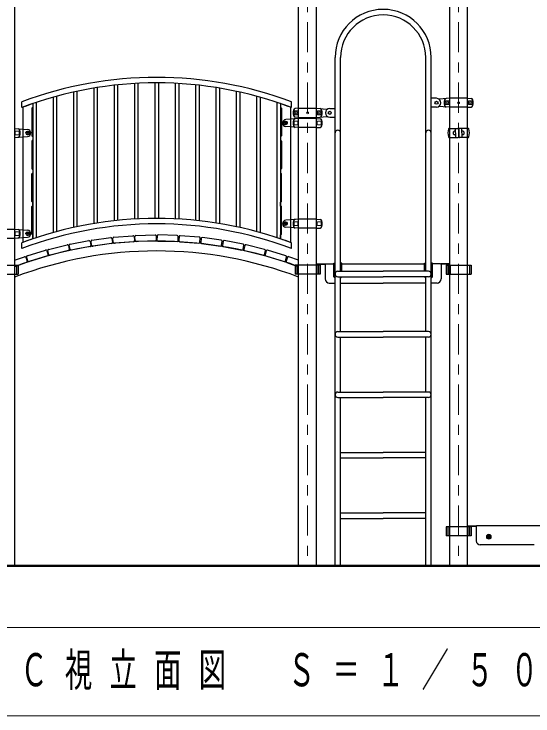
# Model space of a CAD drawing. Units: millimetres on the paper. Extents: x -385 to 0, y -594 to 267.
# Drawn here: x -306.7 to -255.1, y -143.9 to -74.2 of the extents above; entities that cross this region are included whole.
import ezdxf

# ---------------------------------------------------------------- set-up
doc = ezdxf.new("R2010")
doc.units = ezdxf.units.MM
doc.linetypes.add('USER1', pattern=[4.5, 2.5, -2])
doc.linetypes.add('USER2', pattern=[6, 3, -1, 1, -1])
doc.layers.add('1_50', color=7, linetype='Continuous', lineweight=25)
doc.styles.add('ＭＳ ゴシック', font='')
doc.styles.get('ＭＳ ゴシック').set_extended_font_data('MS Gothic')

msp = doc.modelspace()

# ---------------------------------------------------------------- linework, layer by layer
at = {"layer": '1_50', "linetype": 'USER2', "lineweight": 13}
for p, q in [((-277.527, -69.011), (-277.527, -129.021)), ((-262.527, -69.011), (-262.527, -129.021)), ((-279.977, -85.021), (-279.484, -85.021)), ((-279.727, -85.172), (-279.727, -84.859)), ((-305.077, -86.021), (-305.57, -86.021)), ((-305.327, -86.172), (-305.327, -85.859)), ((-279.977, -95.021), (-279.484, -95.021)), ((-279.727, -95.172), (-279.727, -94.859)), ((-305.077, -96.021), (-305.57, -96.021)), ((-305.327, -96.172), (-305.327, -95.859)), ((-262.527, -99.011), (-262.527, -129.021))]:
    msp.add_line(p, q, dxfattribs=at)
at = {"layer": '1_50'}
for p, q in [((-306.636, -69.441), (-306.636, -129.021)), ((-278.418, -129.021), (-278.418, -70.731)), ((-276.636, -129.021), (-276.636, -70.731)), ((-263.418, -129.021), (-263.418, -70.731)), ((-261.636, -129.021), (-261.636, -70.731)), ((-304.917, -83.569), (-304.917, -86.306)), ((-304.857, -83.509), (-304.827, -83.509)), ((-304.827, -83.109), (-304.827, -83.509)), ((-280.227, -83.109), (-280.227, -83.509)), ((-280.197, -83.509), (-280.227, -83.509)), ((-280.137, -83.569), (-280.137, -86.306)), ((-279.677, -84.871), (-279.777, -84.871)), ((-279.677, -85.171), (-279.777, -85.171)), ((-305.377, -85.871), (-305.277, -85.871)), ((-305.377, -86.171), (-305.277, -86.171)), ((-304.857, -86.366), (-304.827, -86.366)), ((-304.827, -86.366), (-304.827, -86.766)), ((-280.227, -86.366), (-280.227, -86.766)), ((-280.197, -86.366), (-280.227, -86.366)), ((-304.917, -86.826), (-304.917, -89.562)), ((-304.857, -86.766), (-304.827, -86.766)), ((-280.197, -86.766), (-280.227, -86.766)), ((-280.137, -86.826), (-280.137, -89.562)), ((-304.857, -89.622), (-304.827, -89.622)), ((-304.827, -89.622), (-304.827, -90.022)), ((-280.227, -89.622), (-280.227, -90.022)), ((-280.197, -89.622), (-280.227, -89.622)), ((-304.917, -92.818), (-304.917, -90.082)), ((-304.857, -90.022), (-304.827, -90.022)), ((-280.197, -90.022), (-280.227, -90.022)), ((-280.137, -92.818), (-280.137, -90.082)), ((-304.917, -96.074), (-304.917, -93.338)), ((-304.857, -92.878), (-304.827, -92.878)), ((-304.857, -93.278), (-304.827, -93.278)), ((-304.827, -93.278), (-304.827, -92.878)), ((-280.227, -93.278), (-280.227, -92.878)), ((-280.197, -92.878), (-280.227, -92.878)), ((-280.197, -93.278), (-280.227, -93.278)), ((-280.137, -96.074), (-280.137, -93.338)), ((-279.677, -94.871), (-279.777, -94.871)), ((-279.677, -95.171), (-279.777, -95.171)), ((-305.377, -95.871), (-305.277, -95.871)), ((-305.377, -96.171), (-305.277, -96.171)), ((-304.857, -96.134), (-304.827, -96.134)), ((-304.827, -96.534), (-304.827, -96.134)), ((-294.577, -96.205), (-292.678, -96.154)), ((-290.477, -96.205), (-292.377, -96.154)), ((-280.227, -96.534), (-280.227, -96.134)), ((-280.197, -96.134), (-280.227, -96.134)), ((-301.119, -97.062), (-299.252, -96.707)), ((-299.135, -96.787), (-299.061, -97.18)), ((-298.987, -97.168), (-299.04, -96.772)), ((-298.955, -96.659), (-297.072, -96.406)), ((-296.959, -96.491), (-296.906, -96.888)), ((-296.832, -96.88), (-296.864, -96.481)), ((-296.772, -96.373), (-294.878, -96.221)), ((-294.83, -96.819), (-296.724, -96.971)), ((-294.77, -96.312), (-294.738, -96.711)), ((-294.664, -96.707), (-294.675, -96.307)), ((-292.662, -96.754), (-294.561, -96.804)), ((-292.575, -96.251), (-292.565, -96.651)), ((-292.479, -96.251), (-292.49, -96.651)), ((-292.393, -96.754), (-290.493, -96.804)), ((-290.391, -96.707), (-290.38, -96.307)), ((-290.284, -96.312), (-290.316, -96.711)), ((-290.225, -96.819), (-288.331, -96.971)), ((-288.283, -96.373), (-290.176, -96.221)), ((-288.223, -96.88), (-288.191, -96.481)), ((-288.095, -96.491), (-288.149, -96.888)), ((-286.1, -96.659), (-287.983, -96.406)), ((-286.068, -97.168), (-286.014, -96.772)), ((-285.919, -96.787), (-285.994, -97.18)), ((-283.936, -97.062), (-285.802, -96.707)), ((-303.258, -97.579), (-301.413, -97.126)), ((-301.292, -97.199), (-301.197, -97.587)), ((-301.124, -97.571), (-301.198, -97.178)), ((-299.14, -97.297), (-301.007, -97.651)), ((-296.991, -97), (-298.874, -97.254)), ((-288.063, -97), (-286.18, -97.254)), ((-285.914, -97.297), (-284.048, -97.651)), ((-283.931, -97.571), (-283.856, -97.178)), ((-283.762, -97.199), (-283.858, -97.587)), ((-281.796, -97.579), (-283.641, -97.126)), ((-305.367, -98.211), (-303.549, -97.659)), ((-303.375, -98.233), (-305.193, -98.785)), ((-303.424, -97.726), (-303.308, -98.108)), ((-303.236, -98.089), (-303.331, -97.7)), ((-301.27, -97.708), (-303.115, -98.162)), ((-283.785, -97.708), (-281.94, -98.162)), ((-281.819, -98.089), (-281.723, -97.7)), ((-281.63, -97.726), (-281.747, -98.108)), ((-281.68, -98.233), (-279.862, -98.785)), ((-279.688, -98.211), (-281.506, -97.659)), ((-306.636, -98.663), (-305.653, -98.306)), ((-305.448, -98.87), (-306.636, -99.301)), ((-305.525, -98.366), (-305.388, -98.742)), ((-305.317, -98.718), (-305.434, -98.335)), ((-279.737, -98.718), (-279.621, -98.335)), ((-279.53, -98.366), (-279.666, -98.742)), ((-279.606, -98.87), (-278.418, -99.301)), ((-278.418, -98.663), (-279.402, -98.306)), ((-274.927, -98.957), (-274.799, -98.957)), ((-274.127, -98.957), (-274.255, -98.957)), ((-265.927, -98.957), (-265.799, -98.957)), ((-265.127, -98.957), (-265.255, -98.957)), ((-308.763, -99.141), (-306.291, -99.141)), ((-306.457, -99.141), (-306.457, -100.041)), ((-306.291, -99.141), (-306.291, -100.041)), ((-276.291, -99.141), (-278.763, -99.141)), ((-278.763, -99.141), (-278.763, -100.041)), ((-278.597, -99.141), (-278.597, -100.041)), ((-276.693, -99.141), (-276.693, -100.041)), ((-276.636, -99.021), (-275.777, -99.021)), ((-276.636, -99.067), (-275.777, -99.067)), ((-276.505, -99.141), (-276.505, -100.041)), ((-276.446, -99.141), (-276.446, -100.041)), ((-276.291, -99.141), (-276.291, -100.041)), ((-275.777, -99.081), (-275.777, -100.521)), ((-275.717, -99.021), (-274.927, -99.021)), ((-274.127, -99.021), (-265.927, -99.021)), ((-264.337, -99.021), (-265.127, -99.021)), ((-263.418, -99.021), (-264.277, -99.021)), ((-263.418, -99.067), (-264.277, -99.067)), ((-264.277, -99.081), (-264.277, -100.521)), ((-263.763, -99.141), (-261.291, -99.141)), ((-263.763, -99.141), (-263.763, -100.041)), ((-263.608, -99.141), (-263.608, -100.041)), ((-263.549, -99.141), (-263.549, -100.041)), ((-263.362, -99.141), (-263.362, -100.041)), ((-261.457, -99.141), (-261.457, -100.041)), ((-261.291, -99.141), (-261.291, -100.041)), ((-308.763, -100.041), (-306.291, -100.041)), ((-276.291, -100.041), (-278.763, -100.041)), ((-274.527, -99.749), (-270.027, -99.749)), ((-274.527, -100.293), (-270.027, -100.293)), ((-265.527, -99.749), (-270.027, -99.749)), ((-265.527, -100.293), (-270.027, -100.293)), ((-263.763, -100.041), (-261.291, -100.041)), ((-275.377, -100.921), (-274.799, -100.921)), ((-274.255, -100.921), (-270.027, -100.921)), ((-265.799, -100.921), (-270.027, -100.921)), ((-264.677, -100.921), (-265.255, -100.921)), ((-274.527, -105.749), (-270.027, -105.749)), ((-265.527, -105.749), (-270.027, -105.749)), ((-274.527, -106.293), (-270.027, -106.293)), ((-265.527, -106.293), (-270.027, -106.293)), ((-274.527, -111.749), (-270.027, -111.749)), ((-265.527, -111.749), (-270.027, -111.749)), ((-274.527, -112.293), (-270.027, -112.293)), ((-265.527, -112.293), (-270.027, -112.293)), ((-274.255, -117.749), (-270.027, -117.749)), ((-265.799, -117.749), (-270.027, -117.749)), ((-274.255, -118.293), (-270.027, -118.293)), ((-265.799, -118.293), (-270.027, -118.293)), ((-274.255, -123.749), (-270.027, -123.749)), ((-265.799, -123.749), (-270.027, -123.749)), ((-274.255, -124.293), (-270.027, -124.293)), ((-265.799, -124.293), (-270.027, -124.293)), ((-261.291, -125.141), (-263.763, -125.141)), ((-263.763, -125.141), (-263.763, -126.041)), ((-263.597, -125.141), (-263.597, -126.041)), ((-261.693, -125.141), (-261.693, -126.041)), ((-261.636, -125.021), (-260.777, -125.021)), ((-261.636, -125.067), (-260.777, -125.067)), ((-261.505, -125.141), (-261.505, -126.041)), ((-261.446, -125.141), (-261.446, -126.041)), ((-261.291, -125.141), (-261.291, -126.041)), ((-260.777, -125.081), (-260.777, -126.521)), ((-249.337, -125.021), (-260.717, -125.021)), ((-261.291, -126.041), (-263.763, -126.041)), ((-255.027, -126.921), (-260.377, -126.921))]:
    msp.add_line(p, q, dxfattribs=at)
at = {"layer": '1_50', "color": 131}
for p, q in [((-274.799, -129.021), (-274.799, -78.521)), ((-274.255, -99.749), (-274.255, -78.52)), ((-265.799, -99.749), (-265.799, -78.52)), ((-265.255, -129.021), (-265.255, -78.521)), ((-264.727, -82.581), (-265.255, -82.581)), ((-275.327, -83.581), (-274.799, -83.581)), ((-264.727, -83.461), (-265.256, -83.461)), ((-275.327, -84.461), (-274.799, -84.461)), ((-274.927, -100.321), (-274.927, -98.957)), ((-274.127, -99.749), (-274.127, -98.957)), ((-265.927, -99.749), (-265.927, -98.957)), ((-265.127, -100.321), (-265.127, -98.957)), ((-265.127, -99.372), (-265.127, -98.957)), ((-274.255, -105.749), (-274.255, -100.293)), ((-274.127, -100.321), (-274.127, -100.293)), ((-265.927, -100.321), (-265.927, -100.293)), ((-265.799, -105.749), (-265.799, -100.293)), ((-274.255, -111.749), (-274.255, -106.293)), ((-265.799, -111.749), (-265.799, -106.293)), ((-274.255, -129.021), (-274.255, -112.293)), ((-265.799, -129.021), (-265.799, -112.293))]:
    msp.add_line(p, q, dxfattribs=at)
at = {"layer": '1_50', "color": 2}
for p, q in [((-298.418, -81.511), (-298.418, -94.96)), ((-296.743, -81.284), (-296.743, -94.737)), ((-296.397, -81.247), (-296.397, -94.7)), ((-294.721, -81.112), (-294.721, -94.567)), ((-294.375, -81.093), (-294.375, -94.549)), ((-292.7, -81.049), (-292.7, -94.505)), ((-292.354, -81.049), (-292.354, -94.505)), ((-290.679, -81.093), (-290.679, -94.549)), ((-290.333, -81.112), (-290.333, -94.567)), ((-288.658, -81.247), (-288.658, -94.7)), ((-288.312, -81.284), (-288.312, -94.737)), ((-286.637, -81.511), (-286.637, -94.96)), ((-300.785, -81.963), (-300.785, -95.406)), ((-300.439, -81.887), (-300.439, -95.331)), ((-298.764, -81.567), (-298.764, -95.016)), ((-286.291, -81.567), (-286.291, -95.016)), ((-284.616, -81.887), (-284.616, -95.331)), ((-284.27, -81.963), (-284.27, -95.406)), ((-305.92, -83.505), (-305.92, -82.924)), ((-302.806, -82.475), (-302.806, -95.91)), ((-302.46, -82.379), (-302.46, -95.816)), ((-282.594, -82.379), (-282.594, -95.816)), ((-282.248, -82.475), (-282.248, -95.91)), ((-279.134, -83.505), (-279.134, -82.924)), ((-264.077, -82.626), (-264.482, -82.656)), ((-263.447, -82.571), (-264.077, -82.626)), ((-261.607, -82.571), (-263.448, -82.571)), ((-261.607, -82.571), (-261.292, -82.599)), ((-305.827, -83.47), (-305.827, -96.889)), ((-304.827, -83.109), (-304.827, -96.534)), ((-304.481, -82.992), (-304.481, -96.419)), ((-280.573, -82.992), (-280.573, -96.419)), ((-280.227, -83.109), (-280.227, -96.534)), ((-279.227, -83.47), (-279.227, -96.889)), ((-278.447, -83.571), (-278.763, -83.599)), ((-278.447, -83.571), (-276.607, -83.571)), ((-276.607, -83.571), (-275.977, -83.626)), ((-275.977, -83.626), (-275.573, -83.656)), ((-264.077, -83.416), (-264.482, -83.386)), ((-263.447, -83.471), (-264.077, -83.416)), ((-261.607, -83.471), (-263.448, -83.471)), ((-261.607, -83.471), (-261.292, -83.444)), ((-278.447, -84.591), (-279.708, -84.693)), ((-278.447, -84.471), (-278.763, -84.444)), ((-276.607, -84.591), (-278.448, -84.591)), ((-278.447, -84.471), (-276.607, -84.471)), ((-276.607, -84.471), (-275.977, -84.416)), ((-276.607, -84.591), (-276.292, -84.619)), ((-275.977, -84.416), (-275.573, -84.386)), ((-306.607, -85.571), (-305.347, -85.673)), ((-278.447, -85.491), (-279.708, -85.39)), ((-276.607, -85.491), (-278.448, -85.491)), ((-276.607, -85.491), (-276.292, -85.464)), ((-263.449, -85.571), (-262.597, -85.571)), ((-262.852, -86.021), (-262.852, -85.591)), ((-262.557, -85.611), (-262.557, -86.431)), ((-262.497, -85.611), (-262.497, -86.431)), ((-261.605, -85.571), (-262.457, -85.571)), ((-262.202, -86.021), (-262.202, -85.591)), ((-306.607, -86.471), (-305.347, -86.37)), ((-262.852, -85.836), (-262.892, -85.834)), ((-262.852, -86.207), (-262.892, -86.208)), ((-262.852, -86.021), (-262.852, -86.451)), ((-262.202, -85.836), (-262.162, -85.834)), ((-262.202, -86.021), (-262.202, -86.451)), ((-262.202, -86.207), (-262.162, -86.208)), ((-263.447, -86.471), (-262.597, -86.471)), ((-261.605, -86.471), (-262.457, -86.471)), ((-278.447, -94.591), (-279.708, -94.693)), ((-276.607, -94.591), (-278.448, -94.591)), ((-276.607, -94.591), (-276.292, -94.619)), ((-278.447, -95.491), (-279.708, -95.39)), ((-276.607, -95.491), (-278.448, -95.491)), ((-276.607, -95.491), (-276.292, -95.464)), ((-308.447, -95.571), (-306.607, -95.571)), ((-306.607, -95.571), (-305.347, -95.673)), ((-308.447, -96.471), (-306.607, -96.471)), ((-306.607, -96.471), (-305.347, -96.37)), ((-305.92, -97.505), (-305.92, -96.924)), ((-279.134, -97.505), (-279.134, -96.924))]:
    msp.add_line(p, q, dxfattribs=at)
at = {"layer": '1_50', "color": 2, "lineweight": 13}
for p, q in [((-263.492, -82.836), (-263.862, -82.836)), ((-263.862, -83.206), (-263.862, -82.836)), ((-261.562, -82.836), (-261.192, -82.836)), ((-261.192, -83.206), (-261.192, -82.836)), ((-263.492, -83.206), (-263.862, -83.206)), ((-261.562, -83.206), (-261.192, -83.206)), ((-278.492, -83.836), (-278.862, -83.836)), ((-278.862, -84.206), (-278.862, -83.836)), ((-278.492, -84.206), (-278.862, -84.206)), ((-276.562, -83.836), (-276.192, -83.836)), ((-276.562, -84.206), (-276.192, -84.206)), ((-276.192, -84.206), (-276.192, -83.836)), ((-278.492, -84.856), (-278.862, -84.856)), ((-278.862, -85.226), (-278.862, -84.856)), ((-276.562, -84.856), (-276.192, -84.856)), ((-276.192, -85.226), (-276.192, -84.856)), ((-278.492, -85.226), (-278.862, -85.226)), ((-276.562, -85.226), (-276.192, -85.226)), ((-306.562, -85.836), (-306.192, -85.836)), ((-306.562, -86.206), (-306.192, -86.206)), ((-306.192, -86.206), (-306.192, -85.836)), ((-278.492, -94.856), (-278.862, -94.856)), ((-278.862, -95.226), (-278.862, -94.856)), ((-278.492, -95.226), (-278.862, -95.226)), ((-276.562, -94.856), (-276.192, -94.856)), ((-276.562, -95.226), (-276.192, -95.226)), ((-276.192, -95.226), (-276.192, -94.856)), ((-306.562, -95.836), (-306.192, -95.836)), ((-306.192, -96.206), (-306.192, -95.836)), ((-306.562, -96.206), (-306.192, -96.206))]:
    msp.add_line(p, q, dxfattribs=at)
at = {"layer": '1_50', "color": 4}
for p, q in [((-259.527, -126.029), (-259.607, -126.075)), ((-259.607, -126.075), (-259.607, -126.167)), ((-259.527, -126.214), (-259.607, -126.167)), ((-259.447, -126.075), (-259.527, -126.029)), ((-259.447, -126.167), (-259.527, -126.214)), ((-259.447, -126.075), (-259.447, -126.167))]:
    msp.add_line(p, q, dxfattribs=at)
at = {"layer": '1_50', "lineweight": 50}
msp.add_line((-353.694, -129.021), (-195.144, -129.021), dxfattribs=at)
at = {"layer": '1_50', "lineweight": 13}
for p, q in [((-250.653, -135.119), (-307.453, -135.119)), ((-307.453, -143.919), (-250.653, -143.919))]:
    msp.add_line(p, q, dxfattribs=at)
at = {"layer": '1_50'}
for centre in [(-264.727, -83.021), (-275.327, -84.021)]:
    msp.add_circle(centre, 0.15, dxfattribs=at)
at = {"layer": '1_50', "color": 2, "lineweight": 13}
for centre, radius in [((-263.677, -83.021), 0.185), ((-263.677, -83.021), 0.1), ((-262.527, -83.021), 0.1), ((-261.377, -83.021), 0.185), ((-261.377, -83.021), 0.1), ((-278.677, -84.021), 0.185), ((-278.677, -84.021), 0.1), ((-277.527, -84.021), 0.1), ((-276.377, -84.021), 0.185), ((-276.377, -84.021), 0.1)]:
    msp.add_circle(centre, radius, dxfattribs=at)
at = {"layer": '1_50', "color": 2}
for centre in [(-279.727, -85.041), (-305.327, -86.021), (-279.727, -95.041), (-305.327, -96.021)]:
    msp.add_circle(centre, 0.15, dxfattribs=at)
at = {"layer": '1_50', "lineweight": 13}
msp.add_circle((-259.527, -126.121), 0.24, dxfattribs=at)
at = {"layer": '1_50', "color": 4}
msp.add_circle((-259.527, -126.121), 0.21, dxfattribs=at)
at = {"layer": '1_50', "color": 4, "linetype": 'USER1', "lineweight": 13}
msp.add_circle((-259.527, -126.121), 0.125, dxfattribs=at)
at = {"layer": '1_50', "color": 4, "lineweight": 13}
msp.add_circle((-259.527, -126.121), 0.11, dxfattribs=at)
at = {"layer": '1_50', "color": 131}
for centre, radius, start, end in [((-270.027, -78.521), 4.772, 0, 180), ((-270.027, -78.521), 4.228, 0, 180), ((-264.727, -83.021), 0.44, 270, 90), ((-275.327, -84.021), 0.44, 90, 270), ((-274.527, -100.021), 0.5, 216.8699, 237.04363), ((-274.527, -100.021), 0.5, 302.95637, 323.1301), ((-265.527, -100.021), 0.5, 216.8699, 237.04363), ((-265.527, -100.021), 0.5, 302.95637, 323.1301)]:
    msp.add_arc(centre, radius, start, end, dxfattribs=at)
at = {"layer": '1_50', "color": 2}
for centre, radius, start, end in [((-292.527, -118.776), 38.272, 69.51658, 110.48342), ((-292.527, -118.776), 37.728, 69.20766, 110.79234), ((-262.977, -83.021), 1, 163.80375, 196.19625), ((-263.745, -82.798), 0.2, 95, 163.80375), ((-261.309, -82.798), 0.2, 16.19625, 85), ((-262.077, -83.021), 1, 343.80375, 16.19625), ((-292.527, -118.776), 37.728, 109.02725, 110.64173), ((-292.527, -118.776), 37.728, 69.35827, 70.97275), ((-278.745, -83.798), 0.2, 95, 163.80375), ((-276.309, -83.798), 0.2, 16.19625, 85), ((-263.745, -83.244), 0.2, 196.19625, 265), ((-261.309, -83.244), 0.2, 275, 343.80375), ((-277.977, -84.021), 1, 163.80375, 196.19625), ((-278.745, -84.244), 0.2, 196.19625, 265), ((-276.309, -84.244), 0.2, 275, 343.80375), ((-277.077, -84.021), 1, 343.80375, 16.19625), ((-279.677, -85.041), 0.35, 95, 265), ((-277.977, -85.041), 1, 163.80375, 196.19625), ((-278.745, -84.818), 0.2, 95, 163.80375), ((-276.309, -84.818), 0.2, 16.19625, 85), ((-277.077, -85.041), 1, 343.80375, 16.19625), ((-306.309, -85.798), 0.2, 16.19625, 85), ((-305.377, -86.021), 0.35, 275, 85), ((-278.745, -85.264), 0.2, 196.19625, 265), ((-276.309, -85.264), 0.2, 275, 343.80375), ((-262.475, -86.021), 1.122, 159.19706, 200.80294), ((-263.449, -85.651), 0.08, 90, 159.19706), ((-262.832, -85.591), 0.02, 90, 180), ((-262.597, -85.611), 0.04, 0, 90), ((-262.457, -85.611), 0.04, 90, 180), ((-262.222, -85.591), 0.02, 0, 90), ((-261.605, -85.651), 0.08, 20.80294, 90), ((-262.579, -86.021), 1.122, 339.19706, 20.80294), ((-306.309, -86.244), 0.2, 275, 343.80375), ((-307.077, -86.021), 1, 343.80375, 16.19625), ((-263.449, -86.391), 0.08, 200.80294, 270), ((-262.899, -86.021), 0.187, 88, 272), ((-262.597, -86.431), 0.04, 270, 0), ((-262.457, -86.431), 0.04, 180, 270), ((-262.156, -86.021), 0.187, 268, 92), ((-261.605, -86.391), 0.08, 270, 339.19706), ((-262.832, -86.451), 0.02, 180, 270), ((-262.222, -86.451), 0.02, 270, 0), ((-292.527, -132.776), 38.272, 69.51658, 110.48342), ((-279.677, -95.041), 0.35, 95, 265), ((-277.977, -95.041), 1, 163.80375, 196.19625), ((-278.745, -94.818), 0.2, 95, 163.80375), ((-276.309, -94.818), 0.2, 16.19625, 85), ((-277.077, -95.041), 1, 343.80375, 16.19625), ((-292.527, -132.776), 37.728, 69.20766, 110.79234), ((-278.745, -95.264), 0.2, 196.19625, 265), ((-276.309, -95.264), 0.2, 275, 343.80375), ((-306.309, -95.798), 0.2, 16.19625, 85), ((-307.077, -96.021), 1, 343.80375, 16.19625), ((-305.377, -96.021), 0.35, 275, 85), ((-306.309, -96.244), 0.2, 275, 343.80375), ((-292.527, -132.776), 38.272, 108.74663, 110.33525), ((-292.527, -132.776), 38.272, 69.66475, 71.25337)]:
    msp.add_arc(centre, radius, start, end, dxfattribs=at)
at = {"layer": '1_50', "color": 2, "lineweight": 13}
for centre, start, end in [((-266.053, -83.021), 355.87048, 4.12952), ((-259.002, -83.021), 175.87048, 184.12952), ((-281.053, -84.021), 355.87048, 4.12952), ((-274.002, -84.021), 175.87048, 184.12952), ((-281.053, -85.041), 355.87048, 4.12952), ((-274.002, -85.041), 175.87048, 184.12952), ((-304.002, -86.021), 175.87048, 184.12952), ((-281.053, -95.041), 355.87048, 4.12952), ((-274.002, -95.041), 175.87048, 184.12952), ((-304.002, -96.021), 175.87048, 184.12952)]:
    msp.add_arc(centre, 2.567, start, end, dxfattribs=at)
at = {"layer": '1_50'}
for centre, radius, start, end in [((-304.857, -83.569), 0.06, 90, 180), ((-280.197, -83.569), 0.06, 0, 90), ((-279.777, -85.021), 0.15, 90, 270), ((-279.677, -85.021), 0.15, 270, 90), ((-305.377, -86.021), 0.15, 90, 270), ((-305.277, -86.021), 0.15, 270, 90), ((-304.857, -86.306), 0.06, 180, 270), ((-280.197, -86.306), 0.06, 270, 0), ((-274.527, -86.021), 0.272, 0, 180), ((-265.527, -86.021), 0.272, 0, 180), ((-304.857, -86.826), 0.06, 90, 180), ((-280.197, -86.826), 0.06, 0, 90), ((-304.857, -89.562), 0.06, 180, 270), ((-280.197, -89.562), 0.06, 270, 0), ((-304.857, -90.082), 0.06, 90, 180), ((-280.197, -90.082), 0.06, 0, 90), ((-304.857, -92.818), 0.06, 180, 270), ((-304.857, -93.338), 0.06, 90, 180), ((-280.197, -92.818), 0.06, 270, 0), ((-280.197, -93.338), 0.06, 0, 90), ((-279.777, -95.021), 0.15, 90, 270), ((-279.677, -95.021), 0.15, 270, 90), ((-305.377, -96.021), 0.15, 90, 270), ((-305.277, -96.021), 0.15, 270, 90), ((-304.857, -96.074), 0.06, 180, 270), ((-292.675, -96.254), 0.1, 1.53462, 91.53462), ((-292.379, -96.254), 0.1, 88.46538, 178.46538), ((-280.197, -96.074), 0.06, 270, 0), ((-292.527, -137.251), 40.486, 69.60496, 110.39504), ((-299.233, -96.806), 0.1, 10.74231, 100.74231), ((-298.941, -96.758), 0.1, 97.67308, 187.67308), ((-297.058, -96.505), 0.1, 7.67308, 97.67308), ((-297.005, -96.901), 0.1, 277.67308, 7.67308), ((-296.764, -96.473), 0.1, 94.60385, 184.60385), ((-296.732, -96.872), 0.1, 184.60385, 274.60385), ((-294.87, -96.32), 0.1, 4.60385, 94.60385), ((-294.838, -96.719), 0.1, 274.60385, 4.60385), ((-294.575, -96.305), 0.1, 91.53462, 181.53462), ((-294.564, -96.705), 0.1, 181.53462, 271.53461), ((-292.665, -96.654), 0.1, 271.53461, 1.53462), ((-292.39, -96.654), 0.1, 178.46538, 268.46539), ((-290.491, -96.705), 0.1, 268.46539, 358.46539), ((-290.48, -96.305), 0.1, 358.46539, 88.46539), ((-290.217, -96.719), 0.1, 175.39615, 265.39615), ((-290.184, -96.32), 0.1, 85.39615, 175.39615), ((-288.323, -96.872), 0.1, 265.39615, 355.39615), ((-288.291, -96.473), 0.1, 355.39615, 85.39615), ((-288.05, -96.901), 0.1, 172.32692, 262.32692), ((-287.996, -96.505), 0.1, 82.32692, 172.32692), ((-286.113, -96.758), 0.1, 352.32692, 82.32692), ((-285.821, -96.806), 0.1, 79.25769, 169.25769), ((-303.234, -97.676), 0.1, 103.81154, 193.81154), ((-301.389, -97.223), 0.1, 13.81154, 103.81154), ((-301.294, -97.611), 0.1, 283.81154, 13.81154), ((-301.1, -97.16), 0.1, 100.74231, 190.74231), ((-301.026, -97.553), 0.1, 190.74231, 280.74231), ((-299.159, -97.199), 0.1, 280.74231, 10.74231), ((-298.888, -97.155), 0.1, 187.67308, 277.67308), ((-286.167, -97.155), 0.1, 262.32692, 352.32692), ((-285.896, -97.199), 0.1, 169.25769, 259.25769), ((-284.029, -97.553), 0.1, 259.25769, 349.25769), ((-283.954, -97.16), 0.1, 349.25769, 79.25769), ((-283.761, -97.611), 0.1, 166.18846, 256.18846), ((-283.665, -97.223), 0.1, 76.18846, 166.18846), ((-281.82, -97.676), 0.1, 346.18846, 76.18846), ((-292.527, -137.251), 39.514, 69.08005, 110.91995), ((-305.338, -98.306), 0.1, 106.88077, 196.88077), ((-303.52, -97.755), 0.1, 16.88077, 106.88077), ((-303.404, -98.137), 0.1, 286.88077, 16.88077), ((-303.139, -98.065), 0.1, 193.81154, 283.81154), ((-281.916, -98.065), 0.1, 256.18846, 346.18846), ((-281.651, -98.137), 0.1, 163.11923, 253.11923), ((-281.535, -97.755), 0.1, 73.11923, 163.11923), ((-279.717, -98.306), 0.1, 343.11923, 73.11923), ((-305.619, -98.4), 0.1, 19.95, 109.95), ((-305.482, -98.776), 0.1, 289.95, 19.95), ((-305.222, -98.689), 0.1, 196.88077, 286.88077), ((-279.833, -98.689), 0.1, 253.11923, 343.11923), ((-279.572, -98.776), 0.1, 160.05, 250.05), ((-279.436, -98.4), 0.1, 70.05, 160.05), ((-275.717, -99.081), 0.06, 90, 180), ((-264.337, -99.081), 0.06, 0, 90), ((-274.527, -100.131), 0.38, 135.70796, 224.29204), ((-274.527, -100.021), 0.272, 90, 270), ((-265.527, -100.021), 0.272, 270, 90), ((-265.527, -100.131), 0.38, 315.70796, 44.29204), ((-275.377, -100.521), 0.4, 180, 270), ((-264.677, -100.521), 0.4, 270, 0), ((-274.527, -106.021), 0.272, 90, 270), ((-265.527, -106.021), 0.272, 270, 90), ((-274.527, -112.021), 0.272, 90, 270), ((-265.527, -112.021), 0.272, 270, 90), ((-260.717, -125.081), 0.06, 90, 180), ((-260.377, -126.521), 0.4, 180, 270)]:
    msp.add_arc(centre, radius, start, end, dxfattribs=at)

# ---------------------------------------------------------------- texts
at = {"layer": '1_50', "insert": (-306.053, -139.519), "char_height": 3.299, "attachment_point": 4, "style": 'ＭＳ ゴシック'}
msp.add_mtext('\\T1.64;\\W0.6;Ｃ視立面図\u3000Ｓ＝１／５０', dxfattribs=at)

doc.saveas('drawing.dxf')
